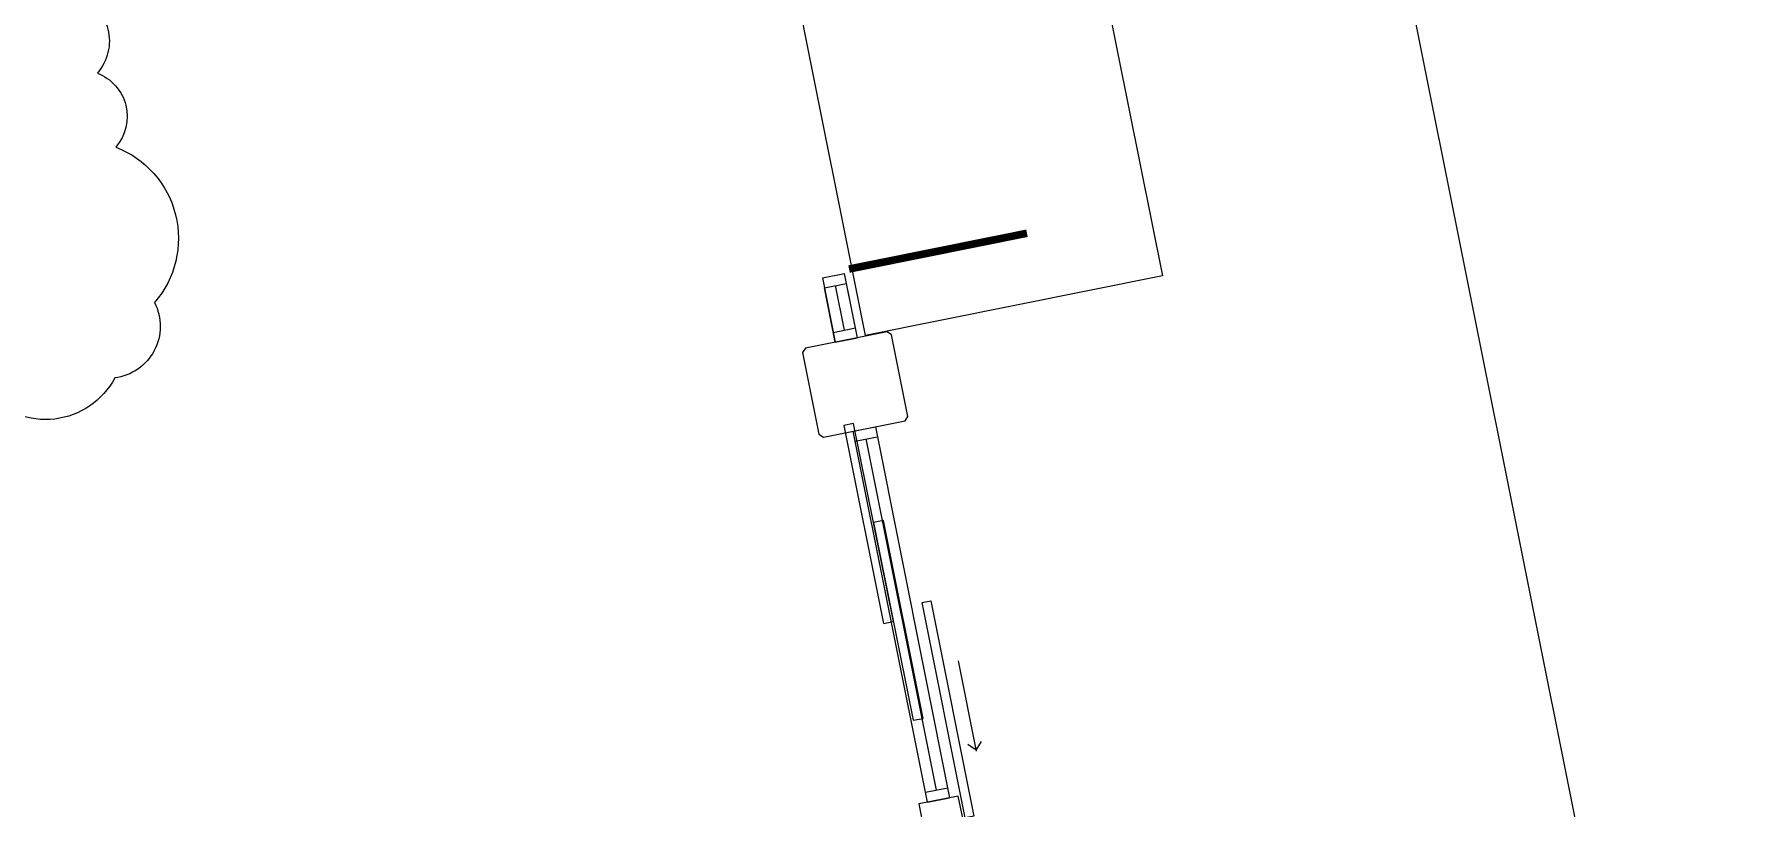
# Model space of a CAD drawing. Header units: inches. Extents: x 69200890 to 69205124, y 27678531 to 27681974.
# Drawn here: x 69204336 to 69204672.5, y 27680445.4 to 27680598.8 of the extents above; entities that cross this region are included whole.
import ezdxf

# ---------------------------------------------------------------- set-up
doc = ezdxf.new("R2010")
doc.units = ezdxf.units.IN
doc.header["$LTSCALE"] = 10
doc.header["$MEASUREMENT"] = 0
for name, color, linetype in [('A-DOOR', 2, 'CONTINUOUS'), ('A-FLOR', 3, 'CONTINUOUS'), ('A-GLAZ', 1, 'CONTINUOUS'), ('A-WALL', 5, 'CONTINUOUS')]:
    doc.layers.add(name, color=color, linetype=linetype)
doc.layers.add('A-REV', color=1, linetype='CONTINUOUS', true_color=0xff0000)
doc.layers.add('A-ROOF', color=132, linetype='CONTINUOUS', lineweight=13)

# ---------------------------------------------------------------- blocks, each defined once
blk = doc.blocks.new('_FG2-CW_ dr-SLD-NF - Exterior 96_ x 96_ HM-NF-10626131-LEVEL 1 FLOOR PLAN - OVERALL')
at = {"layer": 'A-DOOR'}
for p, q in [((-74.25, 7.75), (-56, 7.75)), ((-56.25, 7.75), (-57.66, 9.16)), ((-56.25, 7.75), (-57.66, 6.34)), ((74.25, 7.75), (56, 7.75)), ((56.25, 7.75), (57.66, 9.16)), ((56.25, 7.75), (57.66, 6.34)), ((-87, 3), (-87, 4.75)), ((-87, 4.75), (-43.5, 4.75)), ((-43.5, 4.75), (-43.5, 3)), ((43.5, 4.75), (43.5, 3)), ((87, 4.75), (43.5, 4.75)), ((87, 3), (87, 4.75)), ((-43.5, 3), (-87, 3)), ((43.5, 3), (87, 3))]:
    blk.add_line(p, q, dxfattribs=at)

msp = doc.modelspace()

# ---------------------------------------------------------------- linework, layer by layer
at = {"layer": 'A-DOOR'}
for p, q in [((69204498.5, 27680521.6), (69204496.54, 27680521.21)), ((69204496.54, 27680521.21), (69204504.42, 27680481.99)), ((69204506.38, 27680482.39), (69204498.5, 27680521.6)), ((69204504.4, 27680502.39), (69204502.44, 27680502)), ((69204502.44, 27680502), (69204510.33, 27680462.78)), ((69204512.29, 27680463.17), (69204504.4, 27680502.39)), ((69204504.42, 27680481.99), (69204506.38, 27680482.39)), ((69204510.33, 27680462.78), (69204512.29, 27680463.17))]:
    msp.add_line(p, q, dxfattribs=at)
for points in [[(69204483.68, 27680621.42, 1.5, 1.5, 0), (69204518.97, 27680628.51, 0, 0, 0), (69204519.12, 27680627.78, 0, 0, -0.414214), (69204489.16, 27680586.56, 0, 0, -0.414214)], [(69204497.59, 27680552.24, 1.5, 1.5, 0), (69204532.88, 27680559.34, 0, 0, 0), (69204532.73, 27680560.07, 0, 0, 0.414214), (69204489.17, 27680586.5, 0, 0, 0.414214)]]:
    msp.add_lwpolyline(points, format="xyseb", dxfattribs=at)
at = {"layer": 'A-FLOR'}
msp.add_line((69204571.11, 27680794.72), (69204672.47, 27680288.77), dxfattribs=at)
at = {"layer": 'A-GLAZ', "lineweight": -3}
for p, q in [((69204492.31, 27680550.48), (69204496.72, 27680551.36)), ((69204492.31, 27680550.48), (69204494.86, 27680537.73)), ((69204499.27, 27680538.62), (69204496.72, 27680551.36)), ((69204492.7, 27680548.52), (69204497.11, 27680549.4)), ((69204494.47, 27680539.69), (69204498.88, 27680540.58)), ((69204494.86, 27680537.73), (69204499.27, 27680538.62)), ((69204498.4, 27680520.08), (69204502.81, 27680520.97)), ((69204513.13, 27680446.54), (69204498.4, 27680520.08)), ((69204502.81, 27680520.97), (69204517.54, 27680447.43)), ((69204498.79, 27680518.12), (69204503.2, 27680519.01)), ((69204514.94, 27680448.95), (69204500.99, 27680518.56)), ((69204512.73, 27680448.51), (69204517.15, 27680449.39)), ((69204513.13, 27680446.54), (69204517.54, 27680447.43))]:
    msp.add_line(p, q, dxfattribs=at)
at = {"layer": 'A-GLAZ'}
for p, q in [((69204494.86, 27680537.73), (69204492.7, 27680548.52)), ((69204496.67, 27680540.14), (69204494.9, 27680548.96)), ((69204499.27, 27680538.62), (69204497.11, 27680549.4)), ((69204494.47, 27680539.69), (69204498.88, 27680540.58))]:
    msp.add_line(p, q, dxfattribs=at)
at = {"layer": 'A-REV'}
msp.add_lwpolyline([(69204333.16, 27680650.37, -0.520567), (69204338.62, 27680631.03, -0.520567), (69204344.73, 27680606.47, -0.520567), (69204348.56, 27680591.09, -0.520567), (69204352.21, 27680576.42, -0.520567), (69204359.88, 27680545.6, -0.520567), (69204352.01, 27680530.65, -0.520567), (69204326.65, 27680527.58, -0.520567)], format="xyb", dxfattribs=at)
at = {"layer": 'A-ROOF'}
for p, q in [((69204540.49, 27680646.82), (69204559.71, 27680550.88)), ((69204500.88, 27680539.1), (69204481.66, 27680635.04)), ((69204559.71, 27680550.88), (69204500.88, 27680539.1))]:
    msp.add_line(p, q, dxfattribs=at)
at = {"layer": 'A-WALL'}
for p, q in [((69204505.15, 27680539.8), (69204488.98, 27680536.55)), ((69204506.04, 27680539.21), (69204505.15, 27680539.8)), ((69204509.28, 27680523.03), (69204506.04, 27680539.21)), ((69204488.98, 27680536.55), (69204488.39, 27680535.67)), ((69204488.39, 27680535.67), (69204491.63, 27680519.49)), ((69204492.51, 27680518.9), (69204508.69, 27680522.15)), ((69204508.69, 27680522.15), (69204509.28, 27680523.03)), ((69204491.63, 27680519.49), (69204492.51, 27680518.9))]:
    msp.add_line(p, q, dxfattribs=at)
at = {"layer": 'A-WALL', "lineweight": 25}
for p, q in [((69204519.26, 27680447.77), (69204511.41, 27680446.2)), ((69204511.41, 27680446.2), (69204512.3, 27680441.79)), ((69204520.14, 27680443.36), (69204519.26, 27680447.77))]:
    msp.add_line(p, q, dxfattribs=at)

# ---------------------------------------------------------------- block references
at = {"layer": 'A-DOOR', "rotation": 281.328283025014}
msp.add_blockref('_FG2-CW_ dr-SLD-NF - Exterior 96_ x 96_ HM-NF-10626131-LEVEL 1 FLOOR PLAN - OVERALL', (69204526.23, 27680400.22), dxfattribs=at)

doc.saveas('drawing.dxf')
